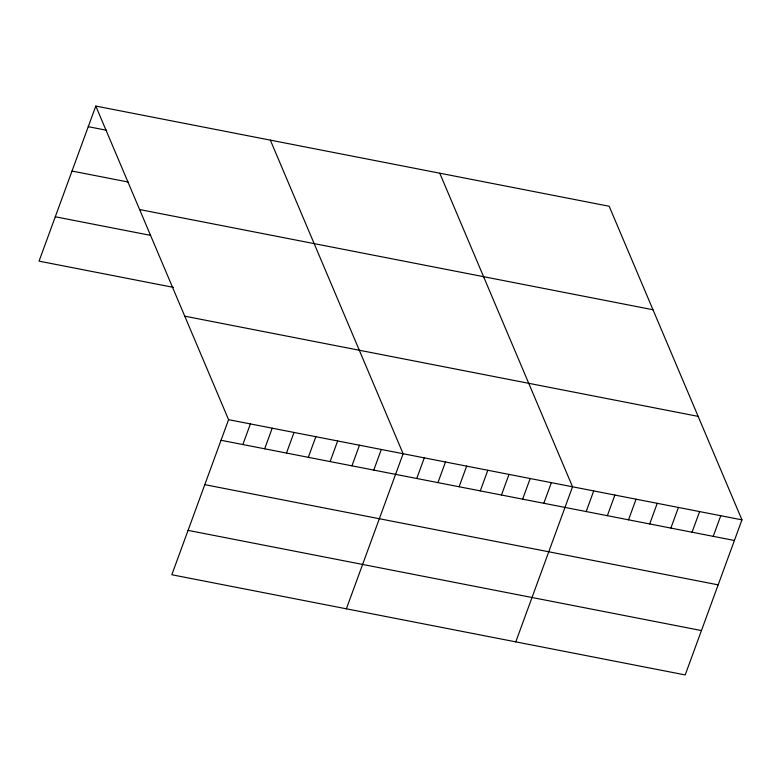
<?xml version="1.0" encoding="UTF-8"?>
<svg xmlns="http://www.w3.org/2000/svg" width="781" height="781" viewBox="0 0 781 781"><rect width="100%" height="100%" fill="white"/><g stroke="black" fill="none" stroke-linecap="round" stroke-linejoin="round"><path stroke-width="1.17" d="M95.799 106.07L228.579 419.67L171.83 574.748L685.201 674.93L741.95 519.853L609.17 206.252L95.799 106.07L39.05 261.147L173.402 287.369M242.852 444.545L250.398 423.927M264.671 448.802L272.218 428.183M286.49 453.058L294.037 432.44M308.3 457.324L315.856 436.696M330.119 461.581L337.665 440.953M351.938 465.837L359.485 445.219M373.757 470.094L381.304 449.475M346.373 608.809L403.123 453.732L270.343 140.131M416.751 478.489L424.298 457.861M437.926 482.619L445.482 462.001M459.111 486.748L466.657 466.13M480.286 490.888L487.832 470.26M501.461 495.017L509.007 474.399M522.635 499.147L530.182 478.528M543.81 503.286L551.357 482.658M515.782 641.875L572.541 486.797L439.762 173.197M586.17 511.545L593.716 490.927M607.345 515.685L614.891 495.056M628.52 519.814L636.066 499.196M649.694 523.944L657.241 503.325M670.869 528.083L678.416 507.455M692.054 532.212L699.6 511.594M713.229 536.342L720.775 515.724M88.253 126.688L106.626 130.271M72.018 171.059L128.289 182.041M139.614 209.552L652.994 309.745M55.285 216.776L150.596 235.374M184.765 316.178L698.136 416.371M228.579 419.67L741.95 519.853M221.033 440.289L734.404 540.481M204.798 484.659L718.169 584.852M188.065 530.377L701.436 630.56"/></g></svg>
